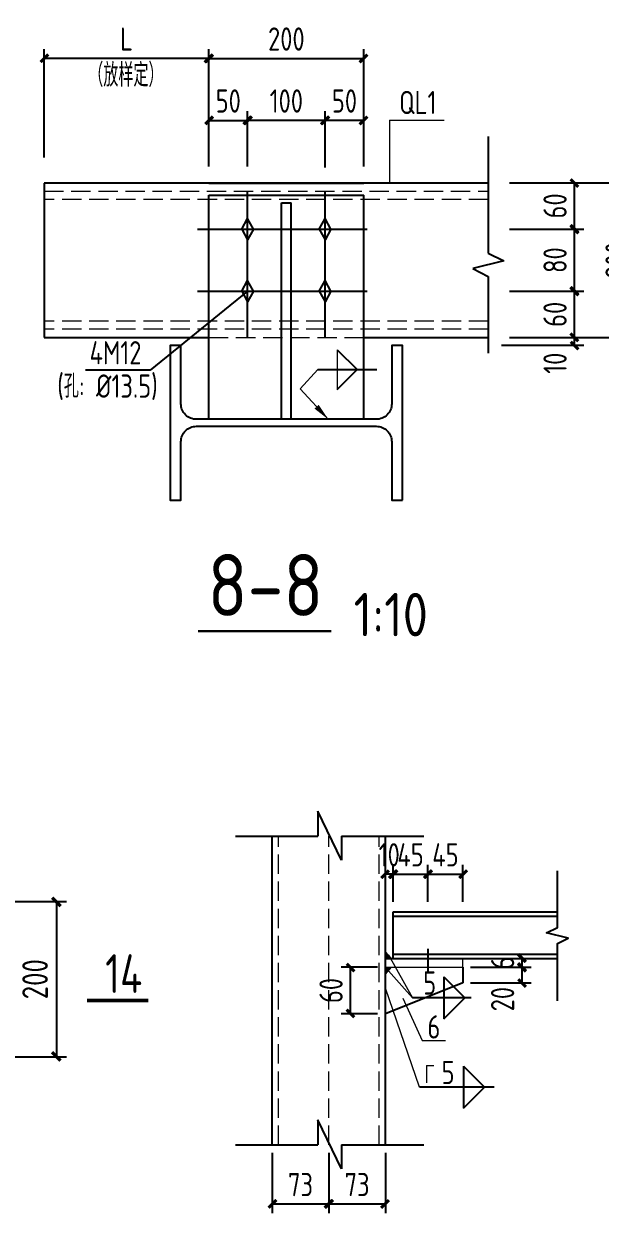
# Model space of a CAD drawing. Header units: millimetres. Extents: x 865974 to 875117, y 41124 to 44891.
# Drawn here: x 869408.3 to 869482.7, y 41256.7 to 41410.2 of the extents above; entities that cross this region are included whole.
import ezdxf

# ---------------------------------------------------------------- set-up
doc = ezdxf.new("R2010")
doc.units = ezdxf.units.MM
doc.header["$LTSCALE"] = 1000
doc.header["$MEASUREMENT"] = 0
doc.linetypes.add('DASH', pattern=[0.35, 0.25, -0.1])
doc.linetypes.add('DOTE', pattern=[2.42, 2, -0.2, 0.02, -0.2])
for name, color, linetype, lineweight in [('1', 4, 'Continuous', 70), ('D3', 62, 'Continuous', 9), ('LZ', 64, 'Continuous', 9), ('数字', 3, 'Continuous', 9)]:
    doc.layers.add(name, color=color, linetype=linetype, lineweight=lineweight)
for name, color, linetype in [('D1', 112, 'Continuous'), ('D2', 6, 'Continuous'), ('DIM', 7, 'Continuous'), ('DOTE', 1, 'DOTE'), ('M_Thin', 7, 'Continuous'), ('Prof', 2, 'Continuous'), ('PUB_DIM', 3, 'Continuous'), ('THIN', 7, 'Continuous'), ('文字', 7, 'Continuous'), ('标注', 7, 'Continuous'), ('桩', 6, 'Continuous')]:
    doc.layers.add(name, color=color, linetype=linetype)
doc.styles.add('GBHZ', font='gbenor.shx', dxfattribs={"width": 0.9, "bigfont": 'gbcbig.shx'})
doc.dimstyles.new('Y10', dxfattribs={"dimscale": 0, "dimtxt": 3, "dimasz": 0.01, "dimexe": 1.2, "dimexo": 1, "dimgap": 1, "dimtad": 1, "dimdec": 0, "dimlfac": 10, "dimzin": 0, "dimdsep": 46, "dimtxsty": 'GBHZ', "dimblk1": 'DX', "dimblk2": 'DX', "dimsah": 1, "dimcen": 0.09, "dimdle": 1, "dimadec": 0, "dimazin": 0, "dimtfac": 1, "dimtdec": 0, "dimtix": 1, "dimtmove": 2, "dimatfit": 3, "dimldrblk": 'DX', "dimfxl": 0, "dimtolj": 1, "dimtzin": 0, "dimarcsym": 0})
doc.dimstyles.new('Y10(110)', dxfattribs={"dimscale": 1.1, "dimtxt": 3, "dimasz": 0.01, "dimexe": 1.2, "dimexo": 1, "dimgap": 1, "dimtad": 1, "dimdec": 0, "dimlfac": 10, "dimzin": 0, "dimdsep": 46, "dimtxsty": 'GBHZ', "dimblk1": 'DX', "dimblk2": 'DX', "dimsah": 1, "dimcen": 0.09, "dimdle": 1, "dimadec": 0, "dimazin": 0, "dimtfac": 1, "dimtdec": 0, "dimtix": 1, "dimtmove": 2, "dimatfit": 3, "dimldrblk": 'DX', "dimfxl": 0, "dimtolj": 1, "dimtzin": 0, "dimarcsym": 0})

# ---------------------------------------------------------------- blocks, each defined once
blk = doc.blocks.new('DX')
at = {"color": 0, "linetype": 'ByBlock', "const_width": 40}
blk.add_lwpolyline([(-54, -51), (46, 49)], dxfattribs=at)
blk = doc.blocks.new('*D177')
at = {"layer": 'Defpoints', "color": 0, "linetype": 'ByBlock', "transparency": 16777216}
for p in [(869410.91, 41405.77), (869410.91, 41391.99), (869432.17, 41392.82)]:
    blk.add_point(p, dxfattribs=at)
at = {"layer": 'DIM', "color": 0, "linetype": 'ByBlock', "lineweight": -2, "transparency": 16777216}
for p, q in [((869410.91, 41392.99), (869410.91, 41406.97)), ((869432.17, 41393.82), (869432.17, 41406.97)), ((869432.16, 41405.77), (869410.92, 41405.77))]:
    blk.add_line(p, q, dxfattribs=at)
at = {"layer": 'DIM', "color": 0, "linetype": 'ByBlock', "lineweight": -2, "transparency": 16777216, "xscale": 0.01, "yscale": 0.01, "zscale": 0.01, "rotation": 180}
blk.add_blockref('DX', (869410.91, 41405.77), dxfattribs=at)
at = {"layer": 'DIM', "color": 0, "linetype": 'ByBlock', "lineweight": -2, "transparency": 16777216, "xscale": 0.01, "yscale": 0.01, "zscale": 0.01}
blk.add_blockref('DX', (869432.17, 41405.77), dxfattribs=at)
at = {"layer": 'DIM', "color": 0, "linetype": 'ByBlock', "transparency": 16777216, "insert": (869421.54, 41408.27), "char_height": 3, "attachment_point": 5, "style": 'GBHZ'}
blk.add_mtext('\\A1;L', dxfattribs=at)
blk = doc.blocks.new('*D178')
at = {"layer": 'Defpoints', "color": 0, "linetype": 'ByBlock', "transparency": 16777216}
for p in [(869468.92, 41368.73), (869469.99, 41369.73), (869479.35, 41369.73)]:
    blk.add_point(p, dxfattribs=at)
at = {"layer": 'DIM', "color": 0, "linetype": 'ByBlock', "lineweight": -2, "transparency": 16777216}
for p, q in [((869469.92, 41368.73), (869480.55, 41368.73)), ((869470.99, 41369.73), (869480.55, 41369.73)), ((869479.35, 41369.74), (869479.35, 41369.75)), ((869479.35, 41368.73), (869479.35, 41369.73)), ((869479.35, 41368.72), (869479.35, 41368.71))]:
    blk.add_line(p, q, dxfattribs=at)
at = {"layer": 'DIM', "color": 0, "linetype": 'ByBlock', "lineweight": -2, "transparency": 16777216, "xscale": 0.01, "yscale": 0.01, "zscale": 0.01}
for p, rotation in [((869479.35, 41369.73), 270), ((869479.35, 41368.73), 90)]:
    blk.add_blockref('DX', p, dxfattribs=dict(at, rotation=rotation))
at = {"layer": 'DIM', "color": 0, "linetype": 'ByBlock', "transparency": 16777216, "insert": (869476.85, 41366.42), "char_height": 3, "attachment_point": 5, "rotation": 90, "style": 'GBHZ'}
blk.add_mtext('\\A1;10', dxfattribs=at)
blk = doc.blocks.new('*D179')
at = {"layer": 'Defpoints', "color": 0, "linetype": 'ByBlock', "transparency": 16777216}
for p in [(869469.99, 41375.72), (869479.35, 41375.72), (869469.99, 41369.73)]:
    blk.add_point(p, dxfattribs=at)
at = {"layer": 'DIM', "color": 0, "linetype": 'ByBlock', "lineweight": -2, "transparency": 16777216}
for p, q in [((869470.99, 41375.72), (869480.55, 41375.72)), ((869479.35, 41369.74), (869479.35, 41375.71)), ((869470.99, 41369.73), (869480.55, 41369.73))]:
    blk.add_line(p, q, dxfattribs=at)
at = {"layer": 'DIM', "color": 0, "linetype": 'ByBlock', "lineweight": -2, "transparency": 16777216, "xscale": 0.01, "yscale": 0.01, "zscale": 0.01}
for p, rotation in [((869479.35, 41375.72), 90), ((869479.35, 41369.73), 270)]:
    blk.add_blockref('DX', p, dxfattribs=dict(at, rotation=rotation))
at = {"layer": 'DIM', "color": 0, "linetype": 'ByBlock', "transparency": 16777216, "insert": (869476.85, 41372.73), "char_height": 3, "attachment_point": 5, "rotation": 90, "style": 'GBHZ'}
blk.add_mtext('\\A1;60', dxfattribs=at)
blk = doc.blocks.new('*D180')
at = {"layer": 'Defpoints', "color": 0, "linetype": 'ByBlock', "transparency": 16777216}
for p in [(869469.99, 41383.73), (869479.35, 41383.73), (869469.99, 41375.72)]:
    blk.add_point(p, dxfattribs=at)
at = {"layer": 'DIM', "color": 0, "linetype": 'ByBlock', "lineweight": -2, "transparency": 16777216}
for p, q in [((869470.99, 41383.73), (869480.55, 41383.73)), ((869479.35, 41375.73), (869479.35, 41383.72)), ((869470.99, 41375.72), (869480.55, 41375.72))]:
    blk.add_line(p, q, dxfattribs=at)
at = {"layer": 'DIM', "color": 0, "linetype": 'ByBlock', "lineweight": -2, "transparency": 16777216, "xscale": 0.01, "yscale": 0.01, "zscale": 0.01}
for p, rotation in [((869479.35, 41383.73), 90), ((869479.35, 41375.72), 270)]:
    blk.add_blockref('DX', p, dxfattribs=dict(at, rotation=rotation))
at = {"layer": 'DIM', "color": 0, "linetype": 'ByBlock', "transparency": 16777216, "insert": (869476.85, 41379.73), "char_height": 3, "attachment_point": 5, "rotation": 90, "style": 'GBHZ'}
blk.add_mtext('\\A1;80', dxfattribs=at)
blk = doc.blocks.new('*D181')
at = {"layer": 'Defpoints', "color": 0, "linetype": 'ByBlock', "transparency": 16777216}
for p in [(869469.99, 41389.72), (869479.35, 41389.72), (869469.99, 41383.73)]:
    blk.add_point(p, dxfattribs=at)
at = {"layer": 'DIM', "color": 0, "linetype": 'ByBlock', "lineweight": -2, "transparency": 16777216}
for p, q in [((869470.99, 41389.72), (869480.55, 41389.72)), ((869479.35, 41383.74), (869479.35, 41389.71)), ((869470.99, 41383.73), (869480.55, 41383.73))]:
    blk.add_line(p, q, dxfattribs=at)
at = {"layer": 'DIM', "color": 0, "linetype": 'ByBlock', "lineweight": -2, "transparency": 16777216, "xscale": 0.01, "yscale": 0.01, "zscale": 0.01}
for p, rotation in [((869479.35, 41389.72), 90), ((869479.35, 41383.73), 270)]:
    blk.add_blockref('DX', p, dxfattribs=dict(at, rotation=rotation))
at = {"layer": 'DIM', "color": 0, "linetype": 'ByBlock', "transparency": 16777216, "insert": (869476.85, 41386.73), "char_height": 3, "attachment_point": 5, "rotation": 90, "style": 'GBHZ'}
blk.add_mtext('\\A1;60', dxfattribs=at)
blk = doc.blocks.new('*D182')
at = {"layer": 'Defpoints', "color": 0, "linetype": 'ByBlock', "transparency": 16777216}
for p in [(869469.99, 41389.72), (869469.99, 41369.73), (869487.35, 41369.73)]:
    blk.add_point(p, dxfattribs=at)
at = {"layer": 'DIM', "color": 0, "linetype": 'ByBlock', "lineweight": -2, "transparency": 16777216}
for p, q in [((869470.99, 41389.72), (869488.55, 41389.72)), ((869487.35, 41389.71), (869487.35, 41369.74)), ((869470.99, 41369.73), (869488.55, 41369.73))]:
    blk.add_line(p, q, dxfattribs=at)
at = {"layer": 'DIM', "color": 0, "linetype": 'ByBlock', "lineweight": -2, "transparency": 16777216, "xscale": 0.01, "yscale": 0.01, "zscale": 0.01}
for p, rotation in [((869487.35, 41389.72), 90), ((869487.35, 41369.73), 270)]:
    blk.add_blockref('DX', p, dxfattribs=dict(at, rotation=rotation))
at = {"layer": 'DIM', "color": 0, "linetype": 'ByBlock', "transparency": 16777216, "insert": (869484.85, 41379.73), "char_height": 3, "attachment_point": 5, "rotation": 90, "style": 'GBHZ'}
blk.add_mtext('\\A1;200', dxfattribs=at)
blk = doc.blocks.new('*D183')
at = {"layer": 'Defpoints', "color": 0, "linetype": 'ByBlock', "transparency": 16777216}
for p in [(869437.17, 41397.77), (869432.17, 41390.82), (869437.17, 41390.82)]:
    blk.add_point(p, dxfattribs=at)
at = {"layer": 'DIM', "color": 0, "linetype": 'ByBlock', "lineweight": -2, "transparency": 16777216}
for p, q in [((869432.17, 41391.82), (869432.17, 41398.97)), ((869432.18, 41397.77), (869437.16, 41397.77)), ((869437.17, 41391.82), (869437.17, 41398.97))]:
    blk.add_line(p, q, dxfattribs=at)
at = {"layer": 'DIM', "color": 0, "linetype": 'ByBlock', "lineweight": -2, "transparency": 16777216, "xscale": 0.01, "yscale": 0.01, "zscale": 0.01, "rotation": 180}
blk.add_blockref('DX', (869432.17, 41397.77), dxfattribs=at)
at = {"layer": 'DIM', "color": 0, "linetype": 'ByBlock', "lineweight": -2, "transparency": 16777216, "xscale": 0.01, "yscale": 0.01, "zscale": 0.01}
blk.add_blockref('DX', (869437.17, 41397.77), dxfattribs=at)
at = {"layer": 'DIM', "color": 0, "linetype": 'ByBlock', "transparency": 16777216, "insert": (869434.67, 41400.27), "char_height": 3, "attachment_point": 5, "style": 'GBHZ'}
blk.add_mtext('\\A1;50', dxfattribs=at)
blk = doc.blocks.new('*D184')
at = {"layer": 'Defpoints', "color": 0, "linetype": 'ByBlock', "transparency": 16777216}
for p in [(869437.17, 41397.77), (869437.17, 41390.82), (869447.17, 41390.68)]:
    blk.add_point(p, dxfattribs=at)
at = {"layer": 'DIM', "color": 0, "linetype": 'ByBlock', "lineweight": -2, "transparency": 16777216}
for p, q in [((869437.17, 41391.82), (869437.17, 41398.97)), ((869447.16, 41397.77), (869437.18, 41397.77)), ((869447.17, 41391.68), (869447.17, 41398.97))]:
    blk.add_line(p, q, dxfattribs=at)
at = {"layer": 'DIM', "color": 0, "linetype": 'ByBlock', "lineweight": -2, "transparency": 16777216, "xscale": 0.01, "yscale": 0.01, "zscale": 0.01, "rotation": 180}
blk.add_blockref('DX', (869437.17, 41397.77), dxfattribs=at)
at = {"layer": 'DIM', "color": 0, "linetype": 'ByBlock', "lineweight": -2, "transparency": 16777216, "xscale": 0.01, "yscale": 0.01, "zscale": 0.01}
blk.add_blockref('DX', (869447.17, 41397.77), dxfattribs=at)
at = {"layer": 'DIM', "color": 0, "linetype": 'ByBlock', "transparency": 16777216, "insert": (869442.17, 41400.27), "char_height": 3, "attachment_point": 5, "style": 'GBHZ'}
blk.add_mtext('\\A1;100', dxfattribs=at)
blk = doc.blocks.new('*D185')
at = {"layer": 'Defpoints', "color": 0, "linetype": 'ByBlock', "transparency": 16777216}
for p in [(869447.17, 41397.77), (869447.17, 41390.82), (869452.17, 41390.82)]:
    blk.add_point(p, dxfattribs=at)
at = {"layer": 'DIM', "color": 0, "linetype": 'ByBlock', "lineweight": -2, "transparency": 16777216}
for p, q in [((869447.17, 41391.82), (869447.17, 41398.97)), ((869452.16, 41397.77), (869447.18, 41397.77)), ((869452.17, 41391.82), (869452.17, 41398.97))]:
    blk.add_line(p, q, dxfattribs=at)
at = {"layer": 'DIM', "color": 0, "linetype": 'ByBlock', "lineweight": -2, "transparency": 16777216, "xscale": 0.01, "yscale": 0.01, "zscale": 0.01, "rotation": 180}
blk.add_blockref('DX', (869447.17, 41397.77), dxfattribs=at)
at = {"layer": 'DIM', "color": 0, "linetype": 'ByBlock', "lineweight": -2, "transparency": 16777216, "xscale": 0.01, "yscale": 0.01, "zscale": 0.01}
blk.add_blockref('DX', (869452.17, 41397.77), dxfattribs=at)
at = {"layer": 'DIM', "color": 0, "linetype": 'ByBlock', "transparency": 16777216, "insert": (869449.67, 41400.27), "char_height": 3, "attachment_point": 5, "style": 'GBHZ'}
blk.add_mtext('\\A1;50', dxfattribs=at)
blk = doc.blocks.new('*D186')
at = {"layer": 'Defpoints', "color": 0, "linetype": 'ByBlock', "transparency": 16777216}
for p in [(869452.17, 41405.77), (869432.17, 41392.82), (869452.17, 41392.82)]:
    blk.add_point(p, dxfattribs=at)
at = {"layer": 'DIM', "color": 0, "linetype": 'ByBlock', "lineweight": -2, "transparency": 16777216}
for p, q in [((869432.17, 41393.82), (869432.17, 41406.97)), ((869452.17, 41393.82), (869452.17, 41406.97)), ((869432.18, 41405.77), (869452.16, 41405.77))]:
    blk.add_line(p, q, dxfattribs=at)
at = {"layer": 'DIM', "color": 0, "linetype": 'ByBlock', "lineweight": -2, "transparency": 16777216, "xscale": 0.01, "yscale": 0.01, "zscale": 0.01, "rotation": 180}
blk.add_blockref('DX', (869432.17, 41405.77), dxfattribs=at)
at = {"layer": 'DIM', "color": 0, "linetype": 'ByBlock', "lineweight": -2, "transparency": 16777216, "xscale": 0.01, "yscale": 0.01, "zscale": 0.01}
blk.add_blockref('DX', (869452.17, 41405.77), dxfattribs=at)
at = {"layer": 'DIM', "color": 0, "linetype": 'ByBlock', "transparency": 16777216, "insert": (869442.17, 41408.27), "char_height": 3, "attachment_point": 5, "style": 'GBHZ'}
blk.add_mtext('\\A1;200', dxfattribs=at)
blk = doc.blocks.new('*D464')
at = {"layer": 'Defpoints', "color": 0, "linetype": 'ByBlock', "transparency": 16777216}
for p in [(869396.99, 41296.92), (869396.99, 41276.88), (869412.49, 41276.88)]:
    blk.add_point(p, dxfattribs=at)
at = {"layer": 'DIM', "color": 0, "linetype": 'ByBlock', "lineweight": -2, "transparency": 16777216}
for p, q in [((869398.09, 41296.92), (869413.81, 41296.92)), ((869412.49, 41296.91), (869412.49, 41276.89)), ((869398.09, 41276.88), (869413.81, 41276.88))]:
    blk.add_line(p, q, dxfattribs=at)
at = {"layer": 'DIM', "color": 0, "linetype": 'ByBlock', "lineweight": -2, "transparency": 16777216, "xscale": 0.011, "yscale": 0.011, "zscale": 0.011}
for p, rotation in [((869412.49, 41296.92), 90), ((869412.49, 41276.88), 270)]:
    blk.add_blockref('DX', p, dxfattribs=dict(at, rotation=rotation))
at = {"layer": 'DIM', "color": 0, "linetype": 'ByBlock', "transparency": 16777216, "insert": (869409.74, 41286.9), "char_height": 3.3, "attachment_point": 5, "rotation": 90, "style": 'GBHZ'}
blk.add_mtext('\\A1;200', dxfattribs=at)
blk = doc.blocks.new('*D471')
at = {"layer": 'Defpoints', "color": 0, "linetype": 'ByBlock', "transparency": 16777216}
for p in [(869460.45, 41300.46), (869455.95, 41295.9), (869460.45, 41295.9)]:
    blk.add_point(p, dxfattribs=at)
at = {"layer": 'DIM', "color": 0, "linetype": 'ByBlock', "lineweight": -2, "transparency": 16777216}
for p, q in [((869455.95, 41296.9), (869455.95, 41301.66)), ((869460.45, 41296.9), (869460.45, 41301.66)), ((869455.94, 41300.46), (869455.93, 41300.46)), ((869455.95, 41300.46), (869460.45, 41300.46)), ((869460.46, 41300.46), (869460.47, 41300.46))]:
    blk.add_line(p, q, dxfattribs=at)
at = {"layer": 'DIM', "color": 0, "linetype": 'ByBlock', "lineweight": -2, "transparency": 16777216, "xscale": 0.01, "yscale": 0.01, "zscale": 0.01}
blk.add_blockref('DX', (869455.95, 41300.46), dxfattribs=at)
at = {"layer": 'DIM', "color": 0, "linetype": 'ByBlock', "lineweight": -2, "transparency": 16777216, "xscale": 0.01, "yscale": 0.01, "zscale": 0.01, "rotation": 180}
blk.add_blockref('DX', (869460.45, 41300.46), dxfattribs=at)
at = {"layer": 'DIM', "color": 0, "linetype": 'ByBlock', "transparency": 16777216, "insert": (869458.2, 41302.96), "char_height": 3, "attachment_point": 5, "style": 'GBHZ'}
blk.add_mtext('\\A1;45', dxfattribs=at)
blk = doc.blocks.new('*D472')
at = {"layer": 'Defpoints', "color": 0, "linetype": 'ByBlock', "transparency": 16777216}
for p in [(869464.95, 41300.46), (869460.45, 41295.9), (869464.95, 41295.9)]:
    blk.add_point(p, dxfattribs=at)
at = {"layer": 'DIM', "color": 0, "linetype": 'ByBlock', "lineweight": -2, "transparency": 16777216}
for p, q in [((869460.45, 41296.9), (869460.45, 41301.66)), ((869464.95, 41296.9), (869464.95, 41301.66)), ((869460.44, 41300.46), (869460.43, 41300.46)), ((869460.45, 41300.46), (869464.95, 41300.46)), ((869464.96, 41300.46), (869464.97, 41300.46))]:
    blk.add_line(p, q, dxfattribs=at)
at = {"layer": 'DIM', "color": 0, "linetype": 'ByBlock', "lineweight": -2, "transparency": 16777216, "xscale": 0.01, "yscale": 0.01, "zscale": 0.01}
blk.add_blockref('DX', (869460.45, 41300.46), dxfattribs=at)
at = {"layer": 'DIM', "color": 0, "linetype": 'ByBlock', "lineweight": -2, "transparency": 16777216, "xscale": 0.01, "yscale": 0.01, "zscale": 0.01, "rotation": 180}
blk.add_blockref('DX', (869464.95, 41300.46), dxfattribs=at)
at = {"layer": 'DIM', "color": 0, "linetype": 'ByBlock', "transparency": 16777216, "insert": (869462.7, 41302.96), "char_height": 3, "attachment_point": 5, "style": 'GBHZ'}
blk.add_mtext('\\A1;45', dxfattribs=at)
blk = doc.blocks.new('*D473')
at = {"layer": 'Defpoints', "color": 0, "linetype": 'ByBlock', "transparency": 16777216}
for p in [(869454.95, 41300.46), (869454.95, 41295.9), (869455.95, 41295.9)]:
    blk.add_point(p, dxfattribs=at)
at = {"layer": 'DIM', "color": 0, "linetype": 'ByBlock', "lineweight": -2, "transparency": 16777216}
for p, q in [((869454.95, 41296.9), (869454.95, 41301.66)), ((869455.95, 41296.9), (869455.95, 41301.66)), ((869454.94, 41300.46), (869454.93, 41300.46)), ((869455.95, 41300.46), (869454.95, 41300.46)), ((869455.96, 41300.46), (869455.97, 41300.46))]:
    blk.add_line(p, q, dxfattribs=at)
at = {"layer": 'DIM', "color": 0, "linetype": 'ByBlock', "lineweight": -2, "transparency": 16777216, "xscale": 0.01, "yscale": 0.01, "zscale": 0.01}
blk.add_blockref('DX', (869454.95, 41300.46), dxfattribs=at)
at = {"layer": 'DIM', "color": 0, "linetype": 'ByBlock', "lineweight": -2, "transparency": 16777216, "xscale": 0.01, "yscale": 0.01, "zscale": 0.01, "rotation": 180}
blk.add_blockref('DX', (869455.95, 41300.46), dxfattribs=at)
at = {"layer": 'DIM', "color": 0, "linetype": 'ByBlock', "transparency": 16777216, "insert": (869455.45, 41302.96), "char_height": 3, "attachment_point": 5, "style": 'GBHZ'}
blk.add_mtext('\\A1;10', dxfattribs=at)
blk = doc.blocks.new('*D540')
at = {"layer": 'Defpoints', "color": 0, "linetype": 'ByBlock', "transparency": 16777216}
for p in [(869440.35, 41265.5), (869447.65, 41265.5), (869447.65, 41257.89)]:
    blk.add_point(p, dxfattribs=at)
at = {"layer": 'DIM', "color": 0, "linetype": 'ByBlock', "lineweight": -2, "transparency": 16777216}
for p, q in [((869440.35, 41264.5), (869440.35, 41256.69)), ((869447.65, 41264.5), (869447.65, 41256.69)), ((869440.36, 41257.89), (869447.64, 41257.89))]:
    blk.add_line(p, q, dxfattribs=at)
at = {"layer": 'DIM', "color": 0, "linetype": 'ByBlock', "lineweight": -2, "transparency": 16777216, "xscale": 0.01, "yscale": 0.01, "zscale": 0.01, "rotation": 180}
blk.add_blockref('DX', (869440.35, 41257.89), dxfattribs=at)
at = {"layer": 'DIM', "color": 0, "linetype": 'ByBlock', "lineweight": -2, "transparency": 16777216, "xscale": 0.01, "yscale": 0.01, "zscale": 0.01}
blk.add_blockref('DX', (869447.65, 41257.89), dxfattribs=at)
at = {"layer": 'DIM', "color": 0, "linetype": 'ByBlock', "transparency": 16777216, "insert": (869444, 41260.39), "char_height": 3, "attachment_point": 5, "style": 'GBHZ'}
blk.add_mtext('\\A1;73', dxfattribs=at)
blk = doc.blocks.new('*D541')
at = {"layer": 'Defpoints', "color": 0, "linetype": 'ByBlock', "transparency": 16777216}
for p in [(869447.65, 41265.5), (869454.95, 41265.5), (869454.95, 41257.89)]:
    blk.add_point(p, dxfattribs=at)
at = {"layer": 'DIM', "color": 0, "linetype": 'ByBlock', "lineweight": -2, "transparency": 16777216}
for p, q in [((869447.65, 41264.5), (869447.65, 41256.69)), ((869454.95, 41264.5), (869454.95, 41256.69)), ((869447.66, 41257.89), (869454.94, 41257.89))]:
    blk.add_line(p, q, dxfattribs=at)
at = {"layer": 'DIM', "color": 0, "linetype": 'ByBlock', "lineweight": -2, "transparency": 16777216, "xscale": 0.01, "yscale": 0.01, "zscale": 0.01, "rotation": 180}
blk.add_blockref('DX', (869447.65, 41257.89), dxfattribs=at)
at = {"layer": 'DIM', "color": 0, "linetype": 'ByBlock', "lineweight": -2, "transparency": 16777216, "xscale": 0.01, "yscale": 0.01, "zscale": 0.01}
blk.add_blockref('DX', (869454.95, 41257.89), dxfattribs=at)
at = {"layer": 'DIM', "color": 0, "linetype": 'ByBlock', "transparency": 16777216, "insert": (869451.3, 41260.39), "char_height": 3, "attachment_point": 5, "style": 'GBHZ'}
blk.add_mtext('\\A1;73', dxfattribs=at)
blk = doc.blocks.new('*D542')
at = {"layer": 'Defpoints', "color": 0, "linetype": 'ByBlock', "transparency": 16777216}
for p in [(869464.95, 41289.59), (869464.95, 41288.44), (869472.58, 41288.44)]:
    blk.add_point(p, dxfattribs=at)
at = {"layer": 'DIM', "color": 0, "linetype": 'ByBlock', "lineweight": -2, "transparency": 16777216}
for p, q in [((869465.95, 41289.59), (869473.78, 41289.59)), ((869472.58, 41289.6), (869472.58, 41289.61)), ((869472.58, 41289.59), (869472.58, 41288.44)), ((869465.95, 41288.44), (869473.78, 41288.44)), ((869472.58, 41288.43), (869472.58, 41288.42))]:
    blk.add_line(p, q, dxfattribs=at)
at = {"layer": 'DIM', "color": 0, "linetype": 'ByBlock', "lineweight": -2, "transparency": 16777216, "xscale": 0.01, "yscale": 0.01, "zscale": 0.01}
for p, rotation in [((869472.58, 41289.59), 270), ((869472.58, 41288.44), 90)]:
    blk.add_blockref('DX', p, dxfattribs=dict(at, rotation=rotation))
at = {"layer": 'DIM', "color": 0, "linetype": 'ByBlock', "transparency": 16777216, "insert": (869470.08, 41289.01), "char_height": 3, "attachment_point": 5, "rotation": 90, "style": 'GBHZ'}
blk.add_mtext('\\A1;6', dxfattribs=at)
blk = doc.blocks.new('*D543')
at = {"layer": 'Defpoints', "color": 0, "linetype": 'ByBlock', "transparency": 16777216}
for p in [(869464.95, 41288.44), (869464.95, 41286.44), (869472.58, 41286.44)]:
    blk.add_point(p, dxfattribs=at)
at = {"layer": 'DIM', "color": 0, "linetype": 'ByBlock', "lineweight": -2, "transparency": 16777216}
for p, q in [((869465.95, 41288.44), (869473.78, 41288.44)), ((869472.58, 41288.45), (869472.58, 41288.46)), ((869472.58, 41288.44), (869472.58, 41286.44)), ((869465.95, 41286.44), (869473.78, 41286.44)), ((869472.58, 41286.43), (869472.58, 41286.42))]:
    blk.add_line(p, q, dxfattribs=at)
at = {"layer": 'DIM', "color": 0, "linetype": 'ByBlock', "lineweight": -2, "transparency": 16777216, "xscale": 0.01, "yscale": 0.01, "zscale": 0.01}
for p, rotation in [((869472.58, 41288.44), 270), ((869472.58, 41286.44), 90)]:
    blk.add_blockref('DX', p, dxfattribs=dict(at, rotation=rotation))
at = {"layer": 'DIM', "color": 0, "linetype": 'ByBlock', "transparency": 16777216, "insert": (869470.08, 41284.33), "char_height": 3, "attachment_point": 5, "rotation": 90, "style": 'GBHZ'}
blk.add_mtext('\\A1;20', dxfattribs=at)
blk = doc.blocks.new('*D544')
at = {"layer": 'Defpoints', "color": 0, "linetype": 'ByBlock', "transparency": 16777216}
for p in [(869450.44, 41288.44), (869454.95, 41288.44), (869454.95, 41282.44)]:
    blk.add_point(p, dxfattribs=at)
at = {"layer": 'DIM', "color": 0, "linetype": 'ByBlock', "lineweight": -2, "transparency": 16777216}
for p, q in [((869453.95, 41288.44), (869449.24, 41288.44)), ((869450.44, 41282.45), (869450.44, 41288.43)), ((869453.95, 41282.44), (869449.24, 41282.44))]:
    blk.add_line(p, q, dxfattribs=at)
at = {"layer": 'DIM', "color": 0, "linetype": 'ByBlock', "lineweight": -2, "transparency": 16777216, "xscale": 0.01, "yscale": 0.01, "zscale": 0.01}
for p, rotation in [((869450.44, 41288.44), 90), ((869450.44, 41282.44), 270)]:
    blk.add_blockref('DX', p, dxfattribs=dict(at, rotation=rotation))
at = {"layer": 'DIM', "color": 0, "linetype": 'ByBlock', "transparency": 16777216, "insert": (869447.94, 41285.44), "char_height": 3, "attachment_point": 5, "rotation": 90, "style": 'GBHZ'}
blk.add_mtext('\\A1;60', dxfattribs=at)

msp = doc.modelspace()

# ---------------------------------------------------------------- linework, layer by layer
at = {"layer": '1', "const_width": 0.48}
msp.add_lwpolyline([(869416.442, 41284.147), (869424.364, 41284.147)], dxfattribs=at)
at = {"layer": 'D1', "color": 251}
for p, q in [((869437.167, 41375.724), (869424.601, 41365.509)), ((869448.734, 41368.166), (869451.303, 41365.596)), ((869424.601, 41365.509), (869416.229, 41365.509)), ((869446.236, 41365.596), (869453.842, 41365.596)), ((869448.734, 41363.027), (869451.303, 41365.596)), ((869449.29, 41302.274), (869446.212, 41308.595)), ((869446.212, 41308.595), (869446.212, 41305.36)), ((869435.627, 41305.36), (869446.212, 41305.36)), ((869449.29, 41305.36), (869459.896, 41305.36)), ((869449.29, 41305.36), (869449.29, 41302.274)), ((869462.503, 41287.199), (869462.503, 41281.79)), ((869462.503, 41287.199), (869465.208, 41284.495)), ((869466.018, 41284.495), (869458.472, 41284.495)), ((869462.503, 41281.79), (869465.208, 41284.495)), ((869465.018, 41275.67), (869467.723, 41272.965)), ((869465.018, 41275.67), (869465.018, 41270.261)), ((869468.99, 41272.965), (869459.338, 41272.965)), ((869465.018, 41270.261), (869467.723, 41272.965)), ((869449.29, 41262.416), (869446.212, 41268.737)), ((869446.212, 41268.737), (869446.212, 41265.501)), ((869435.627, 41265.501), (869446.212, 41265.501)), ((869449.29, 41265.501), (869459.896, 41265.501)), ((869449.29, 41265.501), (869449.29, 41262.416))]:
    msp.add_line(p, q, dxfattribs=at)
at = {"layer": 'D2', "linetype": 'Continuous'}
msp.add_line((869410.905, 41389.681), (869410.905, 41369.727), dxfattribs=at)
at = {"layer": 'D2'}
for p, q in [((869468.222, 41389.681), (869410.905, 41389.681)), ((869432.17, 41389.681), (869452.17, 41389.681)), ((869432.17, 41359.177), (869432.17, 41388.128)), ((869432.17, 41388.128), (869452.17, 41388.128)), ((869441.527, 41359.177), (869441.527, 41387.128)), ((869441.527, 41387.128), (869442.812, 41387.128)), ((869442.812, 41359.177), (869442.812, 41387.128)), ((869452.17, 41359.177), (869452.17, 41388.128)), ((869410.905, 41369.727), (869432.17, 41369.727)), ((869452.17, 41369.727), (869468.222, 41369.727)), ((869440.355, 41265.501), (869440.355, 41305.36)), ((869454.955, 41265.501), (869454.955, 41305.36)), ((869455.952, 41289.59), (869455.952, 41295.588)), ((869455.952, 41295.588), (869477.154, 41295.588)), ((869455.952, 41295.025), (869477.154, 41295.025)), ((869460.455, 41287.761), (869460.455, 41290.829)), ((869454.955, 41289.59), (869477.154, 41289.59)), ((869455.952, 41290.153), (869477.154, 41290.153))]:
    msp.add_line(p, q, dxfattribs=at)
at = {"layer": 'D3', "color": 251}
for p, q in [((869455.49, 41397.791), (869462.545, 41397.791)), ((869455.49, 41397.791), (869455.49, 41389.681)), ((869448.734, 41368.166), (869448.734, 41363.027)), ((869443.944, 41363.127), (869446.236, 41365.596)), ((869443.944, 41363.127), (869447.615, 41359.145)), ((869455.341, 41290.041), (869458.472, 41284.495)), ((869455.341, 41287.987), (869458.472, 41284.495)), ((869459.338, 41272.965), (869454.955, 41285.725))]:
    msp.add_line(p, q, dxfattribs=at)
at = {"layer": 'D3'}
for p, q in [((869454.955, 41290.454), (869455.726, 41289.59)), ((869464.955, 41288.438), (869464.955, 41289.59)), ((869454.955, 41288.438), (869464.955, 41288.438)), ((869454.955, 41287.536), (869455.726, 41288.438))]:
    msp.add_line(p, q, dxfattribs=at)
at = {"layer": 'D3', "color": 251}
msp.add_solid([(869446.351, 41361.037), (869447.615, 41359.145), (869446.351, 41361.037), (869445.803, 41360.557)], dxfattribs=at)
at = {"layer": 'D3'}
for points in [[(869454.955, 41290.454), (869454.955, 41289.59), (869455.726, 41289.59), (869454.955, 41289.59)], [(869454.955, 41287.536), (869454.955, 41288.438), (869455.726, 41288.438), (869454.955, 41288.438)]]:
    msp.add_solid(points, dxfattribs=at)
at = {"layer": 'DOTE', "linetype": 'DOTE', "ltscale": 5}
for p, q in [((869437.17, 41369.727), (869437.17, 41388.611)), ((869447.17, 41369.727), (869447.17, 41388.611)), ((869430.718, 41383.727), (869452.621, 41383.727)), ((869430.718, 41375.724), (869452.621, 41375.724))]:
    msp.add_line(p, q, dxfattribs=at)
at = {"layer": 'LZ', "color": 251, "linetype": 'DASH', "ltscale": 0.01}
for p, q in [((869410.905, 41388.611), (869468.222, 41388.611)), ((869468.222, 41387.54), (869410.905, 41387.54)), ((869468.222, 41371.868), (869410.905, 41371.868)), ((869468.222, 41370.798), (869410.905, 41370.798)), ((869432.17, 41369.727), (869452.17, 41369.727)), ((869441.155, 41265.501), (869441.155, 41305.36)), ((869447.655, 41265.501), (869447.655, 41305.36)), ((869454.155, 41265.501), (869454.155, 41305.36))]:
    msp.add_line(p, q, dxfattribs=at)
at = {"layer": 'M_Thin', "color": 7}
msp.add_lwpolyline([(869477.154, 41284.125), (869477.154, 41291.496), (869478.554, 41292.196), (869475.754, 41292.896), (869477.154, 41293.596), (869477.154, 41300.893)], dxfattribs=at)
at = {"layer": 'Prof'}
msp.add_lwpolyline([(869457.17, 41348.727), (869457.17, 41368.727), (869455.77, 41368.727), (869455.77, 41361.177, -0.4142136), (869453.77, 41359.177), (869430.57, 41359.177, -0.4142136), (869428.57, 41361.177), (869428.57, 41368.727), (869427.17, 41368.727), (869427.17, 41348.727), (869428.57, 41348.727), (869428.57, 41356.277, -0.4142136), (869430.57, 41358.277), (869453.77, 41358.277, -0.4142136), (869455.77, 41356.277), (869455.77, 41348.727)], format="xyb", close=True, dxfattribs=at)
at = {"layer": 'THIN', "linetype": 'ByBlock'}
for p, q in [((869468.222, 41395.681), (869468.222, 41380.63)), ((869470.222, 41379.63), (869466.222, 41378.63)), ((869468.222, 41380.63), (869470.222, 41379.63)), ((869466.222, 41378.63), (869468.222, 41377.63)), ((869468.222, 41377.63), (869468.222, 41367.727))]:
    msp.add_line(p, q, dxfattribs=at)
at = {"layer": '数字'}
for p, q in [((869457.196, 41284.437), (869459.7, 41278.987)), ((869459.7, 41278.987), (869462.708, 41278.987)), ((869460.245, 41275.771), (869460.245, 41273.53)), ((869460.245, 41275.771), (869461.225, 41275.771))]:
    msp.add_line(p, q, dxfattribs=at)
at = {"layer": '文字', "color": 6, "const_width": 0.32}
msp.add_lwpolyline([(869430.762, 41331.835), (869447.976, 41331.835)], dxfattribs=at)
at = {"layer": '标注'}
for p, q in [((869464.955, 41288.438), (869464.955, 41286.438)), ((869464.955, 41286.438), (869454.955, 41282.438))]:
    msp.add_line(p, q, dxfattribs=at)
at = {"layer": '桩'}
for p, q in [((869436.421, 41383.727), (869437.17, 41385.109)), ((869437.918, 41383.727), (869437.17, 41385.109)), ((869446.421, 41383.727), (869447.17, 41385.109)), ((869447.918, 41383.727), (869447.17, 41385.109)), ((869436.421, 41383.727), (869437.17, 41382.346)), ((869437.918, 41383.727), (869437.17, 41382.346)), ((869446.421, 41383.727), (869447.17, 41382.346)), ((869447.918, 41383.727), (869447.17, 41382.346)), ((869436.421, 41375.724), (869437.17, 41377.106)), ((869437.918, 41375.724), (869437.17, 41377.106)), ((869446.421, 41375.724), (869447.17, 41377.106)), ((869447.918, 41375.724), (869447.17, 41377.106)), ((869436.421, 41375.724), (869437.17, 41374.343)), ((869437.918, 41375.724), (869437.17, 41374.343)), ((869446.421, 41375.724), (869447.17, 41374.343)), ((869447.918, 41375.724), (869447.17, 41374.343))]:
    msp.add_line(p, q, dxfattribs=at)

# ---------------------------------------------------------------- texts
at = {"layer": 'PUB_DIM', "style": 'GBHZ', "width": 0.9}
msp.add_text('14', height=5, dxfattribs=at).set_placement((869418.786, 41285.122))
at = {"layer": '数字', "style": 'GBHZ', "width": 0.9}
for s, p in [('（放样定）', (869416.601, 41402.122)), ('QL1', (869456.72, 41398.58)), ('4M12', (869416.771, 41366.275)), ('(孔: %%C13.5)', (869412.592, 41361.968)), ('5', (869459.832, 41284.919)), ('6', (869460.378, 41279.241)), ('5', (869462.206, 41273.361))]:
    msp.add_text(s, height=3, dxfattribs=at).set_placement(p)
at = {"layer": '文字', "color": 6, "style": 'GBHZ'}
for s, height, p in [('8-8', 8, (869432.013, 41333.786)), ('1:10', 5.6, (869450.856, 41331.165))]:
    msp.add_text(s, height=height, dxfattribs=at).set_placement(p)

# ---------------------------------------------------------------- dimensions: what is measured, and where the dimension line sits
at = {"layer": 'DIM', "linetype": 'ByBlock'}
dim = msp.add_linear_dim(base=(869410.91, 41405.77), p1=(869432.17, 41392.823), p2=(869410.91, 41391.991), text='L', dimstyle='Y10', override={"dimscale": 1}, dxfattribs=at)
dim.commit()
dim.dimension.update_dxf_attribs({"geometry": '*D177', "text_midpoint": (869421.54, 41408.27)})
for base, p1, p2, picture, middle in [((869452.17, 41405.77), (869432.17, 41392.823), (869452.17, 41392.823), '*D186', (869442.17, 41408.27)), ((869437.17, 41397.77), (869432.17, 41390.823), (869437.17, 41390.823), '*D183', (869434.67, 41400.27)), ((869460.455, 41300.461), (869455.955, 41295.897), (869460.455, 41295.897), '*D471', (869458.205, 41302.961)), ((869464.955, 41300.461), (869460.455, 41295.897), (869464.955, 41295.897), '*D472', (869462.705, 41302.961)), ((869447.655, 41257.892), (869440.355, 41265.501), (869447.655, 41265.501), '*D540', (869444.005, 41260.392)), ((869454.955, 41257.892), (869447.655, 41265.501), (869454.955, 41265.501), '*D541', (869451.305, 41260.392))]:
    dim = msp.add_linear_dim(base=base, p1=p1, p2=p2, dimstyle='Y10', override={"dimscale": 1}, dxfattribs=at)
    dim.commit()
    dim.dimension.update_dxf_attribs({"geometry": picture, "text_midpoint": middle})
for base, p1, p2, angle, picture, middle in [((869437.17, 41397.77), (869447.17, 41390.682), (869437.17, 41390.823), 180, '*D184', (869442.17, 41400.27)), ((869447.17, 41397.77), (869452.17, 41390.823), (869447.17, 41390.823), 180, '*D185', (869449.67, 41400.27)), ((869479.348, 41389.725), (869469.99, 41383.727), (869469.99, 41389.725), 90, '*D181', (869476.848, 41386.726)), ((869487.347, 41369.727), (869469.99, 41389.725), (869469.99, 41369.727), 90, '*D182', (869484.847, 41379.726)), ((869479.348, 41383.727), (869469.99, 41375.724), (869469.99, 41383.727), 90, '*D180', (869476.848, 41379.726)), ((869479.348, 41375.724), (869469.99, 41369.727), (869469.99, 41375.724), 90, '*D179', (869476.848, 41372.726)), ((869454.955, 41300.461), (869455.955, 41295.897), (869454.955, 41295.897), 180, '*D473', (869455.455, 41302.961)), ((869450.44, 41288.438), (869454.955, 41282.438), (869454.955, 41288.438), 90, '*D544', (869447.94, 41285.438))]:
    dim = msp.add_linear_dim(base=base, p1=p1, p2=p2, angle=angle, dimstyle='Y10', override={"dimscale": 1}, dxfattribs=at)
    dim.commit()
    dim.dimension.update_dxf_attribs({"geometry": picture, "text_midpoint": middle})
for base, p1, p2, picture, middle in [((869479.348, 41369.727), (869468.918, 41368.727), (869469.99, 41369.727), '*D178', (869476.848, 41366.422)), ((869472.583, 41286.438), (869464.955, 41288.438), (869464.955, 41286.438), '*D543', (869470.083, 41284.334))]:
    dim = msp.add_linear_dim(base=base, p1=p1, p2=p2, angle=90, dimstyle='Y10', override={"dimscale": 1}, dxfattribs=at)
    dim.commit()
    dim.dimension.update_dxf_attribs({"geometry": picture, "text_midpoint": middle, "dimtype": 160})
at = {"layer": 'DIM', "color": 6, "linetype": 'ByBlock'}
dim = msp.add_linear_dim(base=(869412.494, 41276.878), p1=(869396.987, 41296.921), p2=(869396.987, 41276.878), angle=90, dimstyle='Y10(110)', override={"dimtxsty": 'GBHZ'}, dxfattribs=at)
dim.commit()
dim.dimension.update_dxf_attribs({"geometry": '*D464', "text_midpoint": (869409.744, 41286.899)})
at = {"layer": 'DIM', "linetype": 'ByBlock'}
dim = msp.add_linear_dim(base=(869472.583, 41288.438), p1=(869464.955, 41289.59), p2=(869464.955, 41288.438), angle=90, text='6', dimstyle='Y10', override={"dimscale": 1}, dxfattribs=at)
dim.commit()
dim.dimension.update_dxf_attribs({"geometry": '*D542', "text_midpoint": (869470.083, 41289.014)})

doc.saveas('drawing.dxf')
